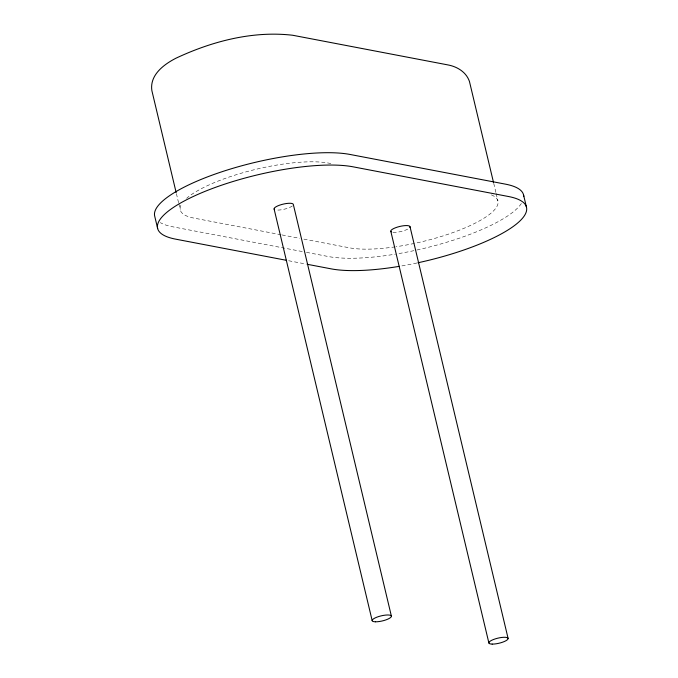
<?xml version="1.0" encoding="UTF-8"?>
<svg xmlns="http://www.w3.org/2000/svg" width="678" height="678" viewBox="0 0 678 678"><rect width="100%" height="100%" fill="white"/><g stroke="black" fill="none" stroke-linecap="round" stroke-linejoin="round"><path stroke-width="0.51" stroke-dasharray="3.39 2.54" d="M330.839 163.534L328.762 163.135A83.369 22.001 -13.4 0 0 253.623 169.881A83.369 22.001 -13.4 0 0 186.603 198.315M281.073 234.758L194.027 218.121A83.369 22.001 -13.4 0 1 181.628 203.934M282.107 234.952L299.718 238.317M303.871 239.114L349.467 247.817A83.369 22.001 -13.4 0 0 395.13 246.868M302.278 251.555L172.746 226.808A109.692 28.942 -13.4 0 1 160.296 222.613M306.431 252.343L328.186 256.504A109.692 28.942 -13.4 0 0 395.384 254.157M288.642 260.733L306.261 264.106M493.728 183.357L495.932 192.62M496.177 193.654L497.898 200.858M176.407 193.628L178.611 202.892M178.856 203.925L180.331 210.104M416.885 263.005A109.692 28.942 -13.4 0 1 400.376 266.166M292.354 205.942A9.873 2.602 -13.4 0 1 275.726 209.934M407.664 229.13A9.873 2.602 -13.4 0 1 392.426 232.232M521.357 203.502A109.692 28.942 -13.4 0 1 414.987 250.428M413.944 250.648A109.692 28.942 -13.4 0 1 396.427 253.987M491.364 194.883A83.369 22.001 -13.4 0 1 415.428 243.207M414.411 243.419A83.369 22.001 -13.4 0 1 396.164 246.716"/><path stroke-width="1.02" d="M286.574 260.344L175.687 239.156A109.692 28.942 -13.4 0 1 204.553 191.56A109.692 28.942 -13.4 0 1 352.975 166.805L508.415 196.501A109.692 28.942 -13.4 0 1 513.738 226.105A109.692 28.942 -13.4 0 1 417.928 262.776M307.295 264.301L331.127 268.852A109.692 28.942 -13.4 0 0 399.367 266.335M523.492 194.713L526.433 207.061M493.482 182.331L469.447 81.462C466.261 72.046 457.091 66.537 447.658 64.868L292.684 35.256C252.741 30.612 212.011 41.307 176.017 58.181C163.771 64.461 149.448 75.105 151.889 90.699L176.161 192.603M410.004 226.672L508.085 638.379M390.808 231.283L488.889 642.998M391.384 616.09L293.303 204.375A9.873 2.602 -13.4 0 0 281.785 204.485A9.873 2.602 -13.4 0 0 274.607 209.561M274.107 208.985L372.188 620.701M157.677 228.596L154.728 216.248A109.692 28.942 -13.4 0 1 226.588 170.237A109.692 28.942 -13.4 0 1 350.034 154.457L505.474 184.153A109.692 28.942 -13.4 0 1 523.755 196.586M391.308 231.859A9.873 2.602 -13.4 0 1 399.732 226.46A9.873 2.602 -13.4 0 1 409.851 227.401M492.177 644.1A9.873 2.602 -13.4 0 0 507.932 639.117A9.873 2.602 -13.4 0 0 495.355 638.854A9.873 2.602 -13.4 0 0 492.177 644.1M375.476 621.802A9.873 2.602 -13.4 0 0 391.231 616.819A9.873 2.602 -13.4 0 0 378.655 616.556A9.873 2.602 -13.4 0 0 375.476 621.802"/></g></svg>
